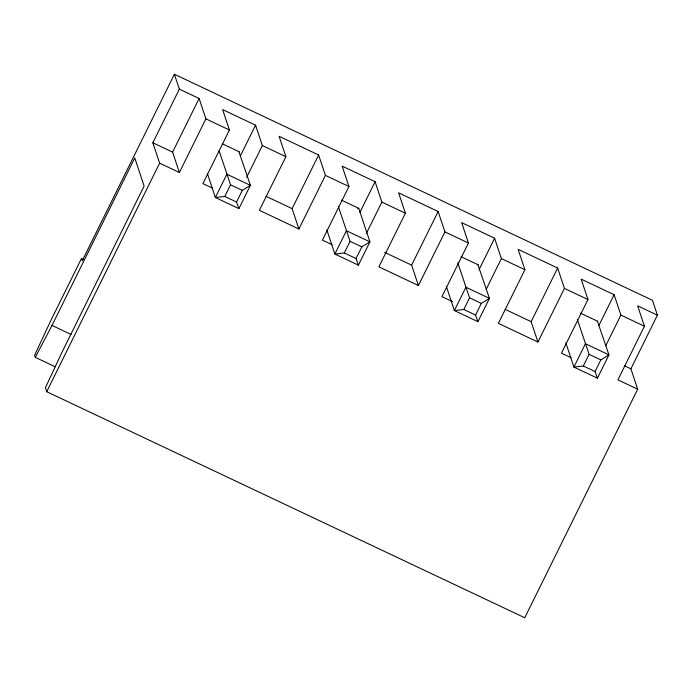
<?xml version="1.0" encoding="UTF-8"?>
<svg xmlns="http://www.w3.org/2000/svg" width="692" height="692" viewBox="0 0 692 692"><rect width="100%" height="100%" fill="white"/><g stroke="black" fill="none" stroke-linecap="round" stroke-linejoin="round"><path stroke-width="1.04" d="M83.412 259.448L81.457 258.523L50.559 321.079L34.6 355.281L35.283 357.349L55.308 366.812M35.283 357.349L52.004 325.43L134.758 157.94L144.109 186.061L61.363 353.551L45.404 387.762L46.71 391.698L524.761 617.748L637.678 389.207L630.896 368.827L657.4 315.189L652.452 300.302L174.393 74.252L82.218 260.815L81.457 258.523M46.71 391.698L159.627 163.156L152.845 142.777L179.349 89.138L174.393 74.252M159.627 163.156L179.392 172.507L172.611 152.119L199.114 98.489L179.349 89.138M179.392 172.507L205.887 118.868L199.114 98.489M246.733 177.169L262.355 145.562L255.573 125.183L222.634 109.613L229.415 129.992L202.92 183.631L212.6 188.207M240.427 155.83L255.573 125.183M207.323 173.355L215.359 197.523L224.779 196.459L230.54 184.799L219.113 150.847M238.887 208.647L215.359 197.523L226.881 174.202L250.409 185.335L238.887 208.647L236.543 202.021L242.304 190.361L250.409 185.335L238.87 151.626M285.882 156.695L259.379 210.325L298.901 229.017L325.404 175.379L318.623 154.999L279.101 136.307L285.882 156.695L262.355 145.562M298.901 229.017L292.119 208.638L318.623 154.999M366.25 233.688L381.863 202.081L375.09 181.693L342.151 166.123L348.932 186.503L322.429 240.141L332.117 244.717M359.944 212.349L375.09 181.693M326.832 229.865L334.876 254.042L344.296 252.969L350.057 241.309L338.284 206.346M358.395 265.166L334.876 254.042L346.398 230.721L369.917 241.845L358.395 265.166L356.06 258.531L361.821 246.871L369.917 241.845L358.776 208.327L357.617 208.75M405.391 213.205L378.896 266.835L418.418 285.528L444.913 231.889L438.14 211.51L398.609 192.817L405.391 213.205L381.863 202.081M418.418 285.528L411.636 265.148L438.14 211.51M486.234 289.239L501.38 258.592L494.598 238.212L461.659 222.634L468.441 243.013L441.946 296.652L452.594 301.695M478.985 269.819L494.598 238.212M446.349 286.376L454.384 310.552L463.804 309.488L469.565 297.828L457.801 262.856M477.913 321.676L454.384 310.552L465.906 287.232L489.434 298.356L477.913 321.676L475.568 315.05L481.329 303.39L489.434 298.356L477.895 264.647M524.908 269.716L498.404 323.354L537.926 342.038L564.43 288.4L557.648 268.02L518.126 249.336L524.908 269.716L501.38 258.592M537.926 342.038L531.145 321.659L557.648 268.02M605.751 345.749L620.888 315.102L614.115 294.723L581.176 279.144L587.958 299.532L561.454 353.162L571.142 357.747M598.969 325.37L614.115 294.723M565.857 342.886L573.902 367.063L583.321 365.999L589.082 354.339L577.31 319.367M597.43 378.187L573.902 367.063L585.423 343.742L608.951 354.866L597.43 378.187L595.085 371.561L600.846 359.901L608.951 354.866L597.404 321.157M657.4 315.189L637.635 305.847L644.416 326.226L617.921 379.865L637.678 389.207M205.887 118.868L229.415 129.992M325.404 175.379L348.932 186.503M444.913 231.889L468.441 243.013M564.43 288.4L587.958 299.532M620.888 315.102L644.416 326.226M222.322 143.806L239.259 151.816M341.441 200.126L358.776 208.327M460.95 256.637L478.284 264.846M580.467 313.147L597.802 321.356M152.845 142.777L172.611 152.119M266.091 196.329L292.119 208.638M384.64 252.381L411.636 265.148M505.117 309.35L531.145 321.659M624.314 365.713L630.896 368.827M230.54 184.799L242.304 190.361M350.057 241.309L361.821 246.871M469.565 297.828L481.329 303.39M589.082 354.339L600.846 359.901M224.779 196.459L236.543 202.021M344.296 252.969L356.06 258.531M463.804 309.488L475.568 315.05M583.321 365.999L595.085 371.561M52.004 325.43L71.068 334.444"/></g></svg>
